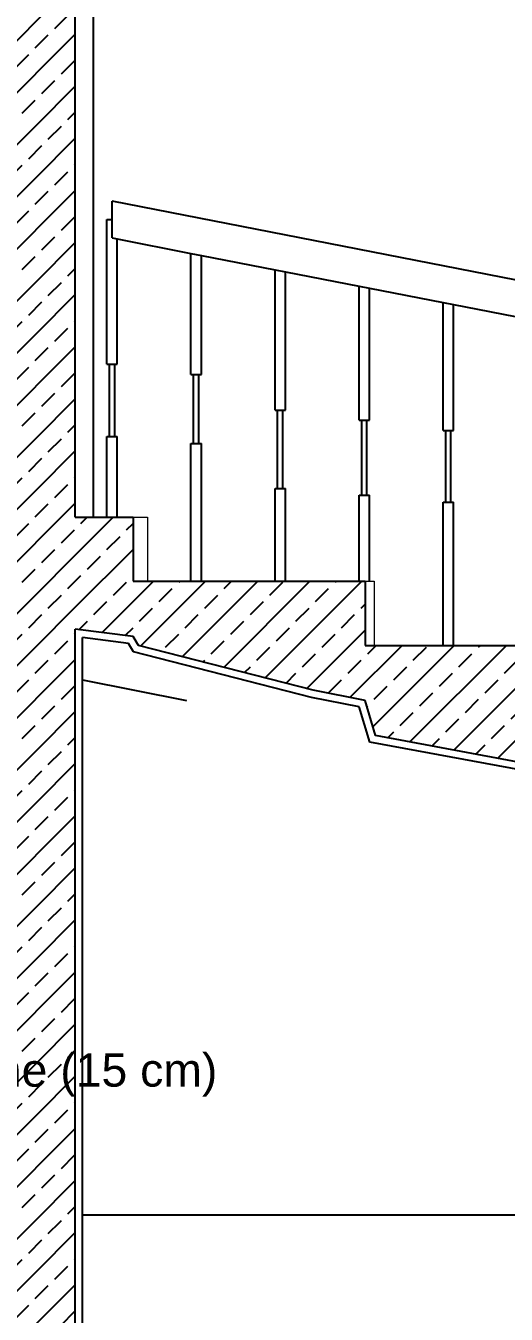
# Model space of a CAD drawing. Header units: millimetres. Extents: x 2232 to 85269, y -3593 to 5869.
# Drawn here: x 76803.4 to 76933.7, y 1982.7 to 2332.4 of the extents above; entities that cross this region are included whole.
import ezdxf

# ---------------------------------------------------------------- set-up
doc = ezdxf.new("R2010")
doc.units = ezdxf.units.MM
doc.layers.add('Standart', color=7, linetype='Continuous')
doc.styles.add('arial_1_18', font='arial.ttf', dxfattribs={"height": 0.2})
pattern_1 = [(45, (0, 0), (-7.07107, 7.07107), []), (45, (7.071, 0), (-7.07107, 7.07107), [5, -2.5])]

# ---------------------------------------------------------------- blocks, each defined once
blk = doc.blocks.new('IDE567Entity8307')
at = {"layer": 'Standart', "color": 173, "linetype": 'Continuous', "lineweight": 5}
for points in [[(646.15, 91.25), (646.15, 31.4)], [(646.15, 91.25), (661.15, 91.25)], [(646.15, 80), (661.15, 80)]]:
    blk.add_lwpolyline(points, dxfattribs=at)
at = {"layer": 'Standart', "color": 173, "linetype": 'Continuous', "lineweight": 5, "style": 'arial_1_18'}
for s, p in [('Betonarme Döşeme (15 cm)', (665.65, 86.75)), ('Sıva (2 cm)', (665.65, 75.5))]:
    blk.add_text(s, height=9, dxfattribs=at).set_placement(p)
blk = doc.blocks.new('IDE567Entity8346')
at = {"layer": 'Standart', "linetype": 'Continuous', "lineweight": -3}
h = blk.add_hatch(dxfattribs=at)
h.set_pattern_fill('ANSI33', color=171, scale=40, style=0)
h.set_pattern_definition(pattern_1)
h.paths.add_polyline_path([(785, 50), (760, 50), (760, 450), (785, 450)])
blk = doc.blocks.new('IDE567Entity8359')
at = {"layer": 'Standart', "linetype": 'Continuous', "lineweight": -3}
h = blk.add_hatch(dxfattribs=at)
h.set_pattern_fill('ANSI33', color=171, scale=40, style=0)
h.set_pattern_definition(pattern_1)
h.paths.add_polyline_path([(800.71, 223.9), (863.61, 223.9), (863.61, 206.51), (909, 206.51), (909, 174.12), (866.46, 182), (863.61, 191.51), (849.53, 194.35), (802.12, 206.44), (800.71, 208.9), (785, 210.87), (785, 241.29), (800.71, 241.29)])
blk = doc.blocks.new('IDE567Entity8365')
at = {"layer": 'Standart', "linetype": 'Continuous', "lineweight": -3}
h = blk.add_hatch(dxfattribs=at)
h.set_pattern_fill('ANSI33', color=171, scale=40, style=0)
h.set_pattern_definition(pattern_1)
h.paths.add_polyline_path([(785, -250), (760, -250), (760, 50), (785, 50)])
blk = doc.blocks.new('IDE567Entity8888')
at = {"layer": 'Standart', "color": 134, "linetype": 'Continuous', "lineweight": -3}
blk.add_lwpolyline([(787, 197.19), (815.16, 191.51)], dxfattribs=at)
blk = doc.blocks.new('IDE567Entity8991')
at = {"layer": 'Standart', "color": 134, "linetype": 'Continuous', "lineweight": -3}
blk.add_lwpolyline([(884.79, 206.51), (884.79, 245.39)], dxfattribs=at)
blk = doc.blocks.new('IDE567Entity8992')
at = {"layer": 'Standart', "color": 134, "linetype": 'Continuous', "lineweight": -3}
blk.add_lwpolyline([(885.49, 245.39), (885.49, 264.83)], dxfattribs=at)
blk = doc.blocks.new('IDE567Entity8993')
at = {"layer": 'Standart', "color": 134, "linetype": 'Continuous', "lineweight": -3}
blk.add_lwpolyline([(884.79, 264.83), (884.79, 299.54)], dxfattribs=at)
blk = doc.blocks.new('IDE567Entity8994')
at = {"layer": 'Standart', "color": 134, "linetype": 'Continuous', "lineweight": -3}
blk.add_lwpolyline([(884.79, 245.39), (885.49, 245.39)], dxfattribs=at)
blk = doc.blocks.new('IDE567Entity8995')
at = {"layer": 'Standart', "color": 134, "linetype": 'Continuous', "lineweight": -3}
blk.add_lwpolyline([(887.61, 206.51), (887.61, 245.39)], dxfattribs=at)
blk = doc.blocks.new('IDE567Entity8996')
at = {"layer": 'Standart', "color": 134, "linetype": 'Continuous', "lineweight": -3}
blk.add_lwpolyline([(886.91, 245.39), (886.91, 264.83)], dxfattribs=at)
blk = doc.blocks.new('IDE567Entity8997')
at = {"layer": 'Standart', "color": 134, "linetype": 'Continuous', "lineweight": -3}
blk.add_lwpolyline([(884.79, 264.83), (885.49, 264.83)], dxfattribs=at)
blk = doc.blocks.new('IDE567Entity8998')
at = {"layer": 'Standart', "color": 134, "linetype": 'Continuous', "lineweight": -3}
blk.add_lwpolyline([(887.61, 264.83), (887.61, 298.99)], dxfattribs=at)
blk = doc.blocks.new('IDE567Entity8999')
at = {"layer": 'Standart', "color": 134, "linetype": 'Continuous', "lineweight": -3}
blk.add_lwpolyline([(861.99, 223.9), (861.99, 247.23)], dxfattribs=at)
blk = doc.blocks.new('IDE567Entity9000')
at = {"layer": 'Standart', "color": 134, "linetype": 'Continuous', "lineweight": -3}
blk.add_lwpolyline([(862.69, 247.23), (862.69, 267.58)], dxfattribs=at)
blk = doc.blocks.new('IDE567Entity9001')
at = {"layer": 'Standart', "color": 134, "linetype": 'Continuous', "lineweight": -3}
blk.add_lwpolyline([(861.99, 267.58), (861.99, 303.99)], dxfattribs=at)
blk = doc.blocks.new('IDE567Entity9002')
at = {"layer": 'Standart', "color": 134, "linetype": 'Continuous', "lineweight": -3}
blk.add_lwpolyline([(861.99, 247.23), (862.69, 247.23)], dxfattribs=at)
blk = doc.blocks.new('IDE567Entity9003')
at = {"layer": 'Standart', "color": 134, "linetype": 'Continuous', "lineweight": -3}
blk.add_lwpolyline([(864.81, 223.9), (864.81, 247.23)], dxfattribs=at)
blk = doc.blocks.new('IDE567Entity9004')
at = {"layer": 'Standart', "color": 134, "linetype": 'Continuous', "lineweight": -3}
blk.add_lwpolyline([(864.11, 247.23), (864.11, 267.58)], dxfattribs=at)
blk = doc.blocks.new('IDE567Entity9005')
at = {"layer": 'Standart', "color": 134, "linetype": 'Continuous', "lineweight": -3}
blk.add_lwpolyline([(861.99, 267.58), (862.69, 267.58)], dxfattribs=at)
blk = doc.blocks.new('IDE567Entity9006')
at = {"layer": 'Standart', "color": 134, "linetype": 'Continuous', "lineweight": -3}
blk.add_lwpolyline([(864.81, 267.58), (864.81, 303.44)], dxfattribs=at)
blk = doc.blocks.new('IDE567Entity9007')
at = {"layer": 'Standart', "color": 134, "linetype": 'Continuous', "lineweight": -3}
blk.add_lwpolyline([(839.19, 223.9), (839.19, 249.06)], dxfattribs=at)
blk = doc.blocks.new('IDE567Entity9008')
at = {"layer": 'Standart', "color": 134, "linetype": 'Continuous', "lineweight": -3}
blk.add_lwpolyline([(839.89, 249.06), (839.89, 270.34)], dxfattribs=at)
blk = doc.blocks.new('IDE567Entity9009')
at = {"layer": 'Standart', "color": 134, "linetype": 'Continuous', "lineweight": -3}
blk.add_lwpolyline([(839.19, 270.34), (839.19, 308.44)], dxfattribs=at)
blk = doc.blocks.new('IDE567Entity9010')
at = {"layer": 'Standart', "color": 134, "linetype": 'Continuous', "lineweight": -3}
blk.add_lwpolyline([(839.19, 249.06), (839.89, 249.06)], dxfattribs=at)
blk = doc.blocks.new('IDE567Entity9011')
at = {"layer": 'Standart', "color": 134, "linetype": 'Continuous', "lineweight": -3}
blk.add_lwpolyline([(842.01, 223.9), (842.01, 249.06)], dxfattribs=at)
blk = doc.blocks.new('IDE567Entity9012')
at = {"layer": 'Standart', "color": 134, "linetype": 'Continuous', "lineweight": -3}
blk.add_lwpolyline([(841.31, 249.06), (841.31, 270.34)], dxfattribs=at)
blk = doc.blocks.new('IDE567Entity9013')
at = {"layer": 'Standart', "color": 134, "linetype": 'Continuous', "lineweight": -3}
blk.add_lwpolyline([(839.19, 270.34), (839.89, 270.34)], dxfattribs=at)
blk = doc.blocks.new('IDE567Entity9014')
at = {"layer": 'Standart', "color": 134, "linetype": 'Continuous', "lineweight": -3}
blk.add_lwpolyline([(842.01, 270.34), (842.01, 307.89)], dxfattribs=at)
blk = doc.blocks.new('IDE567Entity9015')
at = {"layer": 'Standart', "color": 134, "linetype": 'Continuous', "lineweight": -3}
blk.add_lwpolyline([(816.39, 223.9), (816.39, 261.33)], dxfattribs=at)
blk = doc.blocks.new('IDE567Entity9016')
at = {"layer": 'Standart', "color": 134, "linetype": 'Continuous', "lineweight": -3}
blk.add_lwpolyline([(817.09, 261.33), (817.09, 280.05)], dxfattribs=at)
blk = doc.blocks.new('IDE567Entity9017')
at = {"layer": 'Standart', "color": 134, "linetype": 'Continuous', "lineweight": -3}
blk.add_lwpolyline([(816.39, 280.05), (816.39, 312.89)], dxfattribs=at)
blk = doc.blocks.new('IDE567Entity9018')
at = {"layer": 'Standart', "color": 134, "linetype": 'Continuous', "lineweight": -3}
blk.add_lwpolyline([(816.39, 261.33), (817.09, 261.33)], dxfattribs=at)
blk = doc.blocks.new('IDE567Entity9019')
at = {"layer": 'Standart', "color": 134, "linetype": 'Continuous', "lineweight": -3}
blk.add_lwpolyline([(819.21, 223.9), (819.21, 261.33)], dxfattribs=at)
blk = doc.blocks.new('IDE567Entity9020')
at = {"layer": 'Standart', "color": 134, "linetype": 'Continuous', "lineweight": -3}
blk.add_lwpolyline([(818.51, 261.33), (818.51, 280.05)], dxfattribs=at)
blk = doc.blocks.new('IDE567Entity9021')
at = {"layer": 'Standart', "color": 134, "linetype": 'Continuous', "lineweight": -3}
blk.add_lwpolyline([(816.39, 280.05), (817.09, 280.05)], dxfattribs=at)
blk = doc.blocks.new('IDE567Entity9022')
at = {"layer": 'Standart', "color": 134, "linetype": 'Continuous', "lineweight": -3}
blk.add_lwpolyline([(819.21, 280.05), (819.21, 312.34)], dxfattribs=at)
blk = doc.blocks.new('IDE567Entity9023')
at = {"layer": 'Standart', "color": 134, "linetype": 'Continuous', "lineweight": -3}
blk.add_lwpolyline([(793.59, 241.29), (793.59, 263.17)], dxfattribs=at)
blk = doc.blocks.new('IDE567Entity9024')
at = {"layer": 'Standart', "color": 134, "linetype": 'Continuous', "lineweight": -3}
blk.add_lwpolyline([(794.29, 263.17), (794.29, 282.8)], dxfattribs=at)
blk = doc.blocks.new('IDE567Entity9025')
at = {"layer": 'Standart', "color": 134, "linetype": 'Continuous', "lineweight": -3}
blk.add_lwpolyline([(793.59, 282.8), (793.59, 322.06)], dxfattribs=at)
blk = doc.blocks.new('IDE567Entity9026')
at = {"layer": 'Standart', "color": 134, "linetype": 'Continuous', "lineweight": -3}
blk.add_lwpolyline([(793.59, 263.17), (794.29, 263.17)], dxfattribs=at)
blk = doc.blocks.new('IDE567Entity9027')
at = {"layer": 'Standart', "color": 134, "linetype": 'Continuous', "lineweight": -3}
blk.add_lwpolyline([(796.41, 241.29), (796.41, 263.17)], dxfattribs=at)
blk = doc.blocks.new('IDE567Entity9028')
at = {"layer": 'Standart', "color": 134, "linetype": 'Continuous', "lineweight": -3}
blk.add_lwpolyline([(795.71, 263.17), (795.71, 282.8)], dxfattribs=at)
blk = doc.blocks.new('IDE567Entity9029')
at = {"layer": 'Standart', "color": 134, "linetype": 'Continuous', "lineweight": -3}
blk.add_lwpolyline([(793.59, 282.8), (794.29, 282.8)], dxfattribs=at)
blk = doc.blocks.new('IDE567Entity9030')
at = {"layer": 'Standart', "color": 134, "linetype": 'Continuous', "lineweight": -3}
blk.add_lwpolyline([(793.59, 322.06), (795, 322.06)], dxfattribs=at)
blk = doc.blocks.new('IDE567Entity9031')
at = {"layer": 'Standart', "color": 134, "linetype": 'Continuous', "lineweight": -3}
blk.add_lwpolyline([(796.41, 282.8), (796.41, 316.79)], dxfattribs=at)
blk = doc.blocks.new('IDE567Entity9034')
at = {"layer": 'Standart', "color": 134, "linetype": 'Continuous', "lineweight": -3}
blk.add_lwpolyline([(795, 317.06), (796.41, 316.79)], dxfattribs=at)
blk = doc.blocks.new('IDE567Entity9035')
at = {"layer": 'Standart', "color": 134, "linetype": 'Continuous', "lineweight": -3}
blk.add_lwpolyline([(912.54, 304.12), (795, 327.06)], dxfattribs=at)
blk = doc.blocks.new('IDE567Entity9036')
at = {"layer": 'Standart', "color": 134, "linetype": 'Continuous', "lineweight": -3}
blk.add_lwpolyline([(795, 317.06), (795, 322.06)], dxfattribs=at)
blk = doc.blocks.new('IDE567Entity9056')
at = {"layer": 'Standart', "color": 159, "linetype": 'Continuous', "lineweight": -3}
blk.add_lwpolyline([(787, 52), (1098.02, 52)], dxfattribs=at)
blk = doc.blocks.new('IDE567Entity9440')
at = {"layer": 'Standart', "color": 159, "linetype": 'Continuous', "lineweight": -3}
blk.add_lwpolyline([(785, 241.29), (785, 585)], dxfattribs=at)
blk = doc.blocks.new('IDE567Entity9476')
at = {"layer": 'Standart', "color": 159, "linetype": 'Continuous', "lineweight": -3}
blk.add_lwpolyline([(785, -100), (785, 210.87)], dxfattribs=at)
blk = doc.blocks.new('IDE567Entity9529')
at = {"layer": 'Standart', "color": 159, "linetype": 'Continuous', "lineweight": -3}
blk.add_lwpolyline([(909, 174.12), (866.46, 182)], dxfattribs=at)
blk = doc.blocks.new('IDE567Entity9534')
at = {"layer": 'Standart', "color": 159, "linetype": 'Continuous', "lineweight": -3}
blk.add_lwpolyline([(863.61, 223.9), (863.61, 206.51)], dxfattribs=at)
blk = doc.blocks.new('IDE567Entity9535')
at = {"layer": 'Standart', "color": 159, "linetype": 'Continuous', "lineweight": -3}
blk.add_lwpolyline([(800.71, 223.9), (804.59, 223.9)], dxfattribs=at)
blk = doc.blocks.new('IDE567Entity9536')
at = {"layer": 'Standart', "color": 159, "linetype": 'Continuous', "lineweight": -3}
blk.add_lwpolyline([(804.59, 223.9), (816.39, 223.9)], dxfattribs=at)
blk = doc.blocks.new('IDE567Entity9538')
at = {"layer": 'Standart', "color": 159, "linetype": 'Continuous', "lineweight": -3}
blk.add_lwpolyline([(863.61, 206.51), (866.1, 206.51)], dxfattribs=at)
blk = doc.blocks.new('IDE567Entity9539')
at = {"layer": 'Standart', "color": 159, "linetype": 'Continuous', "lineweight": -3}
blk.add_lwpolyline([(866.1, 206.51), (884.79, 206.51)], dxfattribs=at)
blk = doc.blocks.new('IDE567Entity9540')
at = {"layer": 'Standart', "color": 159, "linetype": 'Continuous', "lineweight": -3}
blk.add_lwpolyline([(863.61, 191.51), (849.53, 194.35)], dxfattribs=at)
blk = doc.blocks.new('IDE567Entity9541')
at = {"layer": 'Standart', "color": 159, "linetype": 'Continuous', "lineweight": -3}
blk.add_lwpolyline([(866.46, 182), (863.61, 191.51)], dxfattribs=at)
blk = doc.blocks.new('IDE567Entity9542')
at = {"layer": 'Standart', "color": 159, "linetype": 'Continuous', "lineweight": -3}
blk.add_lwpolyline([(802.12, 206.44), (800.71, 208.9)], dxfattribs=at)
blk = doc.blocks.new('IDE567Entity9543')
at = {"layer": 'Standart', "color": 159, "linetype": 'Continuous', "lineweight": -3}
blk.add_lwpolyline([(849.53, 194.35), (802.12, 206.44)], dxfattribs=at)
blk = doc.blocks.new('IDE567Entity9544')
at = {"layer": 'Standart', "color": 159, "linetype": 'Continuous', "lineweight": -3}
blk.add_lwpolyline([(800.71, 208.9), (785, 210.87)], dxfattribs=at)
blk = doc.blocks.new('IDE567Entity9545')
at = {"layer": 'Standart', "color": 159, "linetype": 'Continuous', "lineweight": -3}
blk.add_lwpolyline([(800.71, 241.29), (800.71, 223.9)], dxfattribs=at)
blk = doc.blocks.new('IDE567Entity9546')
at = {"layer": 'Standart', "color": 159, "linetype": 'Continuous', "lineweight": -3}
blk.add_lwpolyline([(785, 241.29), (790, 241.29)], dxfattribs=at)
blk = doc.blocks.new('IDE567Entity9771')
at = {"layer": 'Standart', "color": 163, "linetype": 'Continuous', "lineweight": 5}
blk.add_lwpolyline([(863.61, 223.9), (864.81, 223.9)], dxfattribs=at)
blk = doc.blocks.new('IDE567Entity9772')
at = {"layer": 'Standart', "color": 163, "linetype": 'Continuous', "lineweight": 5}
blk.add_lwpolyline([(866.1, 223.9), (866.1, 206.51)], dxfattribs=at)
blk = doc.blocks.new('IDE567Entity9773')
at = {"layer": 'Standart', "color": 163, "linetype": 'Continuous', "lineweight": 5}
blk.add_lwpolyline([(800.71, 241.29), (804.59, 241.29)], dxfattribs=at)
blk = doc.blocks.new('IDE567Entity9774')
at = {"layer": 'Standart', "color": 163, "linetype": 'Continuous', "lineweight": 5}
blk.add_lwpolyline([(804.59, 241.29), (804.59, 223.9)], dxfattribs=at)
blk = doc.blocks.new('IDE567Entity9988')
at = {"layer": 'Standart', "color": 11, "linetype": 'Continuous', "lineweight": -3}
blk.add_lwpolyline([(790, 241.29), (790, 450)], dxfattribs=at)
blk = doc.blocks.new('IDE567Entity10009')
at = {"layer": 'Standart', "color": 11, "linetype": 'Continuous', "lineweight": -3}
blk.add_lwpolyline([(909, 172.09), (864.9, 180.26)], dxfattribs=at)
blk = doc.blocks.new('IDE567Entity10010')
at = {"layer": 'Standart', "color": 11, "linetype": 'Continuous', "lineweight": -3}
blk.add_lwpolyline([(864.9, 180.26), (862.04, 189.79)], dxfattribs=at)
blk = doc.blocks.new('IDE567Entity10011')
at = {"layer": 'Standart', "color": 11, "linetype": 'Continuous', "lineweight": -3}
blk.add_lwpolyline([(862.04, 189.79), (849.09, 192.4)], dxfattribs=at)
blk = doc.blocks.new('IDE567Entity10012')
at = {"layer": 'Standart', "color": 11, "linetype": 'Continuous', "lineweight": -3}
blk.add_lwpolyline([(849.09, 192.4), (800.81, 204.71)], dxfattribs=at)
blk = doc.blocks.new('IDE567Entity10013')
at = {"layer": 'Standart', "color": 11, "linetype": 'Continuous', "lineweight": -3}
blk.add_lwpolyline([(800.81, 204.71), (799.47, 207.04)], dxfattribs=at)
blk = doc.blocks.new('IDE567Entity10014')
at = {"layer": 'Standart', "color": 11, "linetype": 'Continuous', "lineweight": -3}
blk.add_lwpolyline([(799.47, 207.04), (787, 208.6)], dxfattribs=at)
blk = doc.blocks.new('IDE567Entity10015')
at = {"layer": 'Standart', "color": 11, "linetype": 'Continuous', "lineweight": -3}
blk.add_lwpolyline([(787, -100), (787, 197.19)], dxfattribs=at)
blk = doc.blocks.new('IDE567Entity10462')
at = {"layer": 'Standart', "color": 134, "linetype": 'Continuous', "lineweight": -3}
blk.add_lwpolyline([(885.49, 245.39), (886.91, 245.39)], dxfattribs=at)
blk = doc.blocks.new('IDE567Entity10463')
at = {"layer": 'Standart', "color": 134, "linetype": 'Continuous', "lineweight": -3}
blk.add_lwpolyline([(886.91, 245.39), (887.61, 245.39)], dxfattribs=at)
blk = doc.blocks.new('IDE567Entity10464')
at = {"layer": 'Standart', "color": 134, "linetype": 'Continuous', "lineweight": -3}
blk.add_lwpolyline([(885.49, 264.83), (886.91, 264.83)], dxfattribs=at)
blk = doc.blocks.new('IDE567Entity10465')
at = {"layer": 'Standart', "color": 134, "linetype": 'Continuous', "lineweight": -3}
blk.add_lwpolyline([(886.91, 264.83), (887.61, 264.83)], dxfattribs=at)
blk = doc.blocks.new('IDE567Entity10466')
at = {"layer": 'Standart', "color": 134, "linetype": 'Continuous', "lineweight": -3}
blk.add_lwpolyline([(862.69, 247.23), (864.11, 247.23)], dxfattribs=at)
blk = doc.blocks.new('IDE567Entity10467')
at = {"layer": 'Standart', "color": 134, "linetype": 'Continuous', "lineweight": -3}
blk.add_lwpolyline([(864.11, 247.23), (864.81, 247.23)], dxfattribs=at)
blk = doc.blocks.new('IDE567Entity10468')
at = {"layer": 'Standart', "color": 134, "linetype": 'Continuous', "lineweight": -3}
blk.add_lwpolyline([(862.69, 267.58), (864.11, 267.58)], dxfattribs=at)
blk = doc.blocks.new('IDE567Entity10469')
at = {"layer": 'Standart', "color": 134, "linetype": 'Continuous', "lineweight": -3}
blk.add_lwpolyline([(864.11, 267.58), (864.81, 267.58)], dxfattribs=at)
blk = doc.blocks.new('IDE567Entity10470')
at = {"layer": 'Standart', "color": 134, "linetype": 'Continuous', "lineweight": -3}
blk.add_lwpolyline([(839.89, 249.06), (841.31, 249.06)], dxfattribs=at)
blk = doc.blocks.new('IDE567Entity10471')
at = {"layer": 'Standart', "color": 134, "linetype": 'Continuous', "lineweight": -3}
blk.add_lwpolyline([(841.31, 249.06), (842.01, 249.06)], dxfattribs=at)
blk = doc.blocks.new('IDE567Entity10472')
at = {"layer": 'Standart', "color": 134, "linetype": 'Continuous', "lineweight": -3}
blk.add_lwpolyline([(839.89, 270.34), (841.31, 270.34)], dxfattribs=at)
blk = doc.blocks.new('IDE567Entity10473')
at = {"layer": 'Standart', "color": 134, "linetype": 'Continuous', "lineweight": -3}
blk.add_lwpolyline([(841.31, 270.34), (842.01, 270.34)], dxfattribs=at)
blk = doc.blocks.new('IDE567Entity10474')
at = {"layer": 'Standart', "color": 134, "linetype": 'Continuous', "lineweight": -3}
blk.add_lwpolyline([(817.09, 261.33), (818.51, 261.33)], dxfattribs=at)
blk = doc.blocks.new('IDE567Entity10475')
at = {"layer": 'Standart', "color": 134, "linetype": 'Continuous', "lineweight": -3}
blk.add_lwpolyline([(818.51, 261.33), (819.21, 261.33)], dxfattribs=at)
blk = doc.blocks.new('IDE567Entity10476')
at = {"layer": 'Standart', "color": 134, "linetype": 'Continuous', "lineweight": -3}
blk.add_lwpolyline([(817.09, 280.05), (818.51, 280.05)], dxfattribs=at)
blk = doc.blocks.new('IDE567Entity10477')
at = {"layer": 'Standart', "color": 134, "linetype": 'Continuous', "lineweight": -3}
blk.add_lwpolyline([(818.51, 280.05), (819.21, 280.05)], dxfattribs=at)
blk = doc.blocks.new('IDE567Entity10478')
at = {"layer": 'Standart', "color": 134, "linetype": 'Continuous', "lineweight": -3}
blk.add_lwpolyline([(794.29, 263.17), (795.71, 263.17)], dxfattribs=at)
blk = doc.blocks.new('IDE567Entity10479')
at = {"layer": 'Standart', "color": 134, "linetype": 'Continuous', "lineweight": -3}
blk.add_lwpolyline([(795.71, 263.17), (796.41, 263.17)], dxfattribs=at)
blk = doc.blocks.new('IDE567Entity10480')
at = {"layer": 'Standart', "color": 134, "linetype": 'Continuous', "lineweight": -3}
blk.add_lwpolyline([(794.29, 282.8), (795.71, 282.8)], dxfattribs=at)
blk = doc.blocks.new('IDE567Entity10481')
at = {"layer": 'Standart', "color": 134, "linetype": 'Continuous', "lineweight": -3}
blk.add_lwpolyline([(795.71, 282.8), (796.41, 282.8)], dxfattribs=at)
blk = doc.blocks.new('IDE567Entity10482')
at = {"layer": 'Standart', "color": 134, "linetype": 'Continuous', "lineweight": -3}
blk.add_lwpolyline([(796.41, 316.79), (816.39, 312.89)], dxfattribs=at)
blk = doc.blocks.new('IDE567Entity10483')
at = {"layer": 'Standart', "color": 134, "linetype": 'Continuous', "lineweight": -3}
blk.add_lwpolyline([(816.39, 312.89), (819.21, 312.34)], dxfattribs=at)
blk = doc.blocks.new('IDE567Entity10484')
at = {"layer": 'Standart', "color": 134, "linetype": 'Continuous', "lineweight": -3}
blk.add_lwpolyline([(819.21, 312.34), (839.19, 308.44)], dxfattribs=at)
blk = doc.blocks.new('IDE567Entity10485')
at = {"layer": 'Standart', "color": 134, "linetype": 'Continuous', "lineweight": -3}
blk.add_lwpolyline([(839.19, 308.44), (842.01, 307.89)], dxfattribs=at)
blk = doc.blocks.new('IDE567Entity10486')
at = {"layer": 'Standart', "color": 134, "linetype": 'Continuous', "lineweight": -3}
blk.add_lwpolyline([(842.01, 307.89), (861.99, 303.99)], dxfattribs=at)
blk = doc.blocks.new('IDE567Entity10487')
at = {"layer": 'Standart', "color": 134, "linetype": 'Continuous', "lineweight": -3}
blk.add_lwpolyline([(861.99, 303.99), (864.81, 303.44)], dxfattribs=at)
blk = doc.blocks.new('IDE567Entity10488')
at = {"layer": 'Standart', "color": 134, "linetype": 'Continuous', "lineweight": -3}
blk.add_lwpolyline([(864.81, 303.44), (884.79, 299.54)], dxfattribs=at)
blk = doc.blocks.new('IDE567Entity10489')
at = {"layer": 'Standart', "color": 134, "linetype": 'Continuous', "lineweight": -3}
blk.add_lwpolyline([(884.79, 299.54), (887.61, 298.99)], dxfattribs=at)
blk = doc.blocks.new('IDE567Entity10490')
at = {"layer": 'Standart', "color": 134, "linetype": 'Continuous', "lineweight": -3}
blk.add_lwpolyline([(887.61, 298.99), (907.59, 295.09)], dxfattribs=at)
blk = doc.blocks.new('IDE567Entity10492')
at = {"layer": 'Standart', "color": 134, "linetype": 'Continuous', "lineweight": -3}
blk.add_lwpolyline([(795, 322.06), (795, 327.06)], dxfattribs=at)
blk = doc.blocks.new('IDE567Entity10816')
at = {"layer": 'Standart', "color": 159, "linetype": 'Continuous', "lineweight": -3}
blk.add_lwpolyline([(816.39, 223.9), (819.21, 223.9)], dxfattribs=at)
blk = doc.blocks.new('IDE567Entity10817')
at = {"layer": 'Standart', "color": 159, "linetype": 'Continuous', "lineweight": -3}
blk.add_lwpolyline([(819.21, 223.9), (839.19, 223.9)], dxfattribs=at)
blk = doc.blocks.new('IDE567Entity10818')
at = {"layer": 'Standart', "color": 159, "linetype": 'Continuous', "lineweight": -3}
blk.add_lwpolyline([(839.19, 223.9), (842.01, 223.9)], dxfattribs=at)
blk = doc.blocks.new('IDE567Entity10819')
at = {"layer": 'Standart', "color": 159, "linetype": 'Continuous', "lineweight": -3}
blk.add_lwpolyline([(842.01, 223.9), (861.99, 223.9)], dxfattribs=at)
blk = doc.blocks.new('IDE567Entity10820')
at = {"layer": 'Standart', "color": 159, "linetype": 'Continuous', "lineweight": -3}
blk.add_lwpolyline([(861.99, 223.9), (863.61, 223.9)], dxfattribs=at)
blk = doc.blocks.new('IDE567Entity10821')
at = {"layer": 'Standart', "color": 159, "linetype": 'Continuous', "lineweight": -3}
blk.add_lwpolyline([(884.79, 206.51), (887.61, 206.51)], dxfattribs=at)
blk = doc.blocks.new('IDE567Entity10822')
at = {"layer": 'Standart', "color": 159, "linetype": 'Continuous', "lineweight": -3}
blk.add_lwpolyline([(887.61, 206.51), (907.59, 206.51)], dxfattribs=at)
blk = doc.blocks.new('IDE567Entity10824')
at = {"layer": 'Standart', "color": 159, "linetype": 'Continuous', "lineweight": -3}
blk.add_lwpolyline([(790, 241.29), (793.59, 241.29)], dxfattribs=at)
blk = doc.blocks.new('IDE567Entity10825')
at = {"layer": 'Standart', "color": 159, "linetype": 'Continuous', "lineweight": -3}
blk.add_lwpolyline([(793.59, 241.29), (796.41, 241.29)], dxfattribs=at)
blk = doc.blocks.new('IDE567Entity10826')
at = {"layer": 'Standart', "color": 159, "linetype": 'Continuous', "lineweight": -3}
blk.add_lwpolyline([(796.41, 241.29), (800.71, 241.29)], dxfattribs=at)
blk = doc.blocks.new('IDE567Entity10908')
at = {"layer": 'Standart', "color": 163, "linetype": 'Continuous', "lineweight": 5}
blk.add_lwpolyline([(864.81, 223.9), (866.1, 223.9)], dxfattribs=at)
blk = doc.blocks.new('IDE567Entity10951')
at = {"layer": 'Standart', "color": 11, "linetype": 'Continuous', "lineweight": -3}
blk.add_lwpolyline([(787, 197.19), (787, 208.6)], dxfattribs=at)

msp = doc.modelspace()

# ---------------------------------------------------------------- block references
at = {"layer": 'Standart'}
for name in ['IDE567Entity9440', 'IDE567Entity8346', 'IDE567Entity9988', 'IDE567Entity9035', 'IDE567Entity10492', 'IDE567Entity9025', 'IDE567Entity9030', 'IDE567Entity9036', 'IDE567Entity9034', 'IDE567Entity9031', 'IDE567Entity10482', 'IDE567Entity9017', 'IDE567Entity10483', 'IDE567Entity9022', 'IDE567Entity10484', 'IDE567Entity9009', 'IDE567Entity10485', 'IDE567Entity9014', 'IDE567Entity10486', 'IDE567Entity9001', 'IDE567Entity10487', 'IDE567Entity9006', 'IDE567Entity10488', 'IDE567Entity8993', 'IDE567Entity10489', 'IDE567Entity8998', 'IDE567Entity10490', 'IDE567Entity9029', 'IDE567Entity9024', 'IDE567Entity10480', 'IDE567Entity9028', 'IDE567Entity10481', 'IDE567Entity9021', 'IDE567Entity9016', 'IDE567Entity10476', 'IDE567Entity9020', 'IDE567Entity10477', 'IDE567Entity9013', 'IDE567Entity9008', 'IDE567Entity10472', 'IDE567Entity9012', 'IDE567Entity10473', 'IDE567Entity9005', 'IDE567Entity9000', 'IDE567Entity10468', 'IDE567Entity9004', 'IDE567Entity10469', 'IDE567Entity9023', 'IDE567Entity9026', 'IDE567Entity10478', 'IDE567Entity10479', 'IDE567Entity9027', 'IDE567Entity8997', 'IDE567Entity8992', 'IDE567Entity10464', 'IDE567Entity8996', 'IDE567Entity10465', 'IDE567Entity9015', 'IDE567Entity9018', 'IDE567Entity10474', 'IDE567Entity10475', 'IDE567Entity9019', 'IDE567Entity9007', 'IDE567Entity9010', 'IDE567Entity10470', 'IDE567Entity10471', 'IDE567Entity9011', 'IDE567Entity8999', 'IDE567Entity9002', 'IDE567Entity10466', 'IDE567Entity10467', 'IDE567Entity9003', 'IDE567Entity8991', 'IDE567Entity8994', 'IDE567Entity10462', 'IDE567Entity10463', 'IDE567Entity8995', 'IDE567Entity8359', 'IDE567Entity9546', 'IDE567Entity10824', 'IDE567Entity10825', 'IDE567Entity10826', 'IDE567Entity9545', 'IDE567Entity9773', 'IDE567Entity9774', 'IDE567Entity9535', 'IDE567Entity9536', 'IDE567Entity10816', 'IDE567Entity10817', 'IDE567Entity10818', 'IDE567Entity10819', 'IDE567Entity10820', 'IDE567Entity9534', 'IDE567Entity9771', 'IDE567Entity10908', 'IDE567Entity9772', 'IDE567Entity9476', 'IDE567Entity9544', 'IDE567Entity10014', 'IDE567Entity10951', 'IDE567Entity10013', 'IDE567Entity9542', 'IDE567Entity10012', 'IDE567Entity9543', 'IDE567Entity9538', 'IDE567Entity9539', 'IDE567Entity10821', 'IDE567Entity10822', 'IDE567Entity8888', 'IDE567Entity10015', 'IDE567Entity9540', 'IDE567Entity10011', 'IDE567Entity10010', 'IDE567Entity9541', 'IDE567Entity10009', 'IDE567Entity9529', 'IDE567Entity8307', 'IDE567Entity8365', 'IDE567Entity9056']:
    msp.add_blockref(name, (76031.79, 1957.74), dxfattribs=at)

doc.saveas('drawing.dxf')
